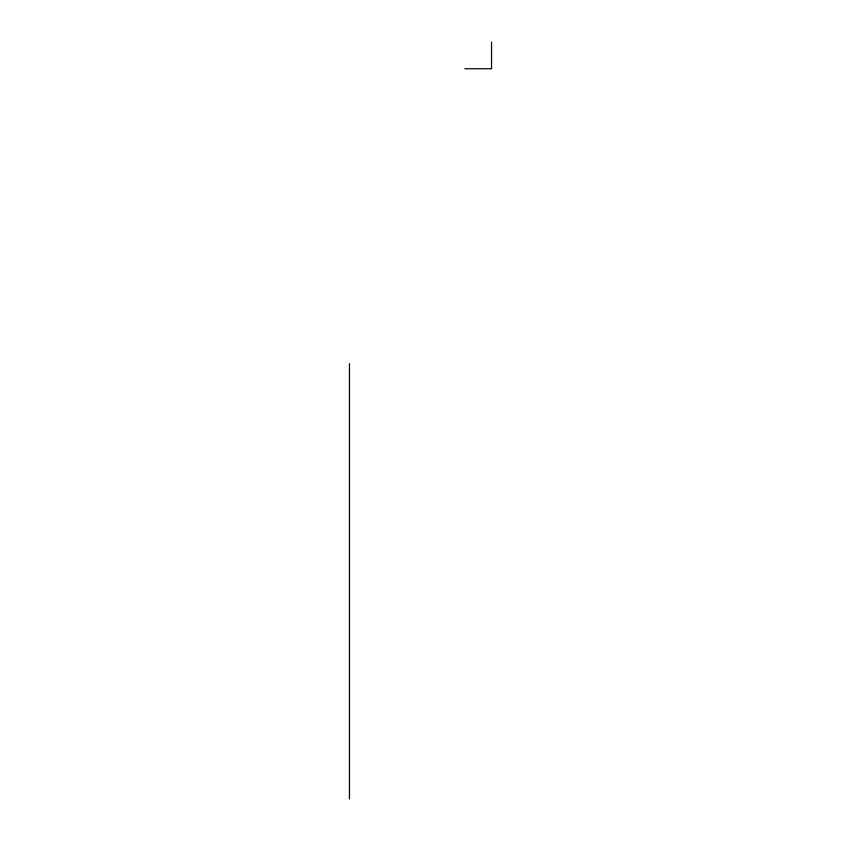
<?xml version="1.0" encoding="UTF-8"?>
<svg xmlns="http://www.w3.org/2000/svg" width="841" height="841" viewBox="0 0 841 841"><rect width="100%" height="100%" fill="white"/><g stroke="black" fill="none" stroke-linecap="round" stroke-linejoin="round"><path stroke-width="1.26" d="M464.863 68.731L491.543 68.731L491.543 42.05M349.457 363.648L349.457 798.95"/></g></svg>
